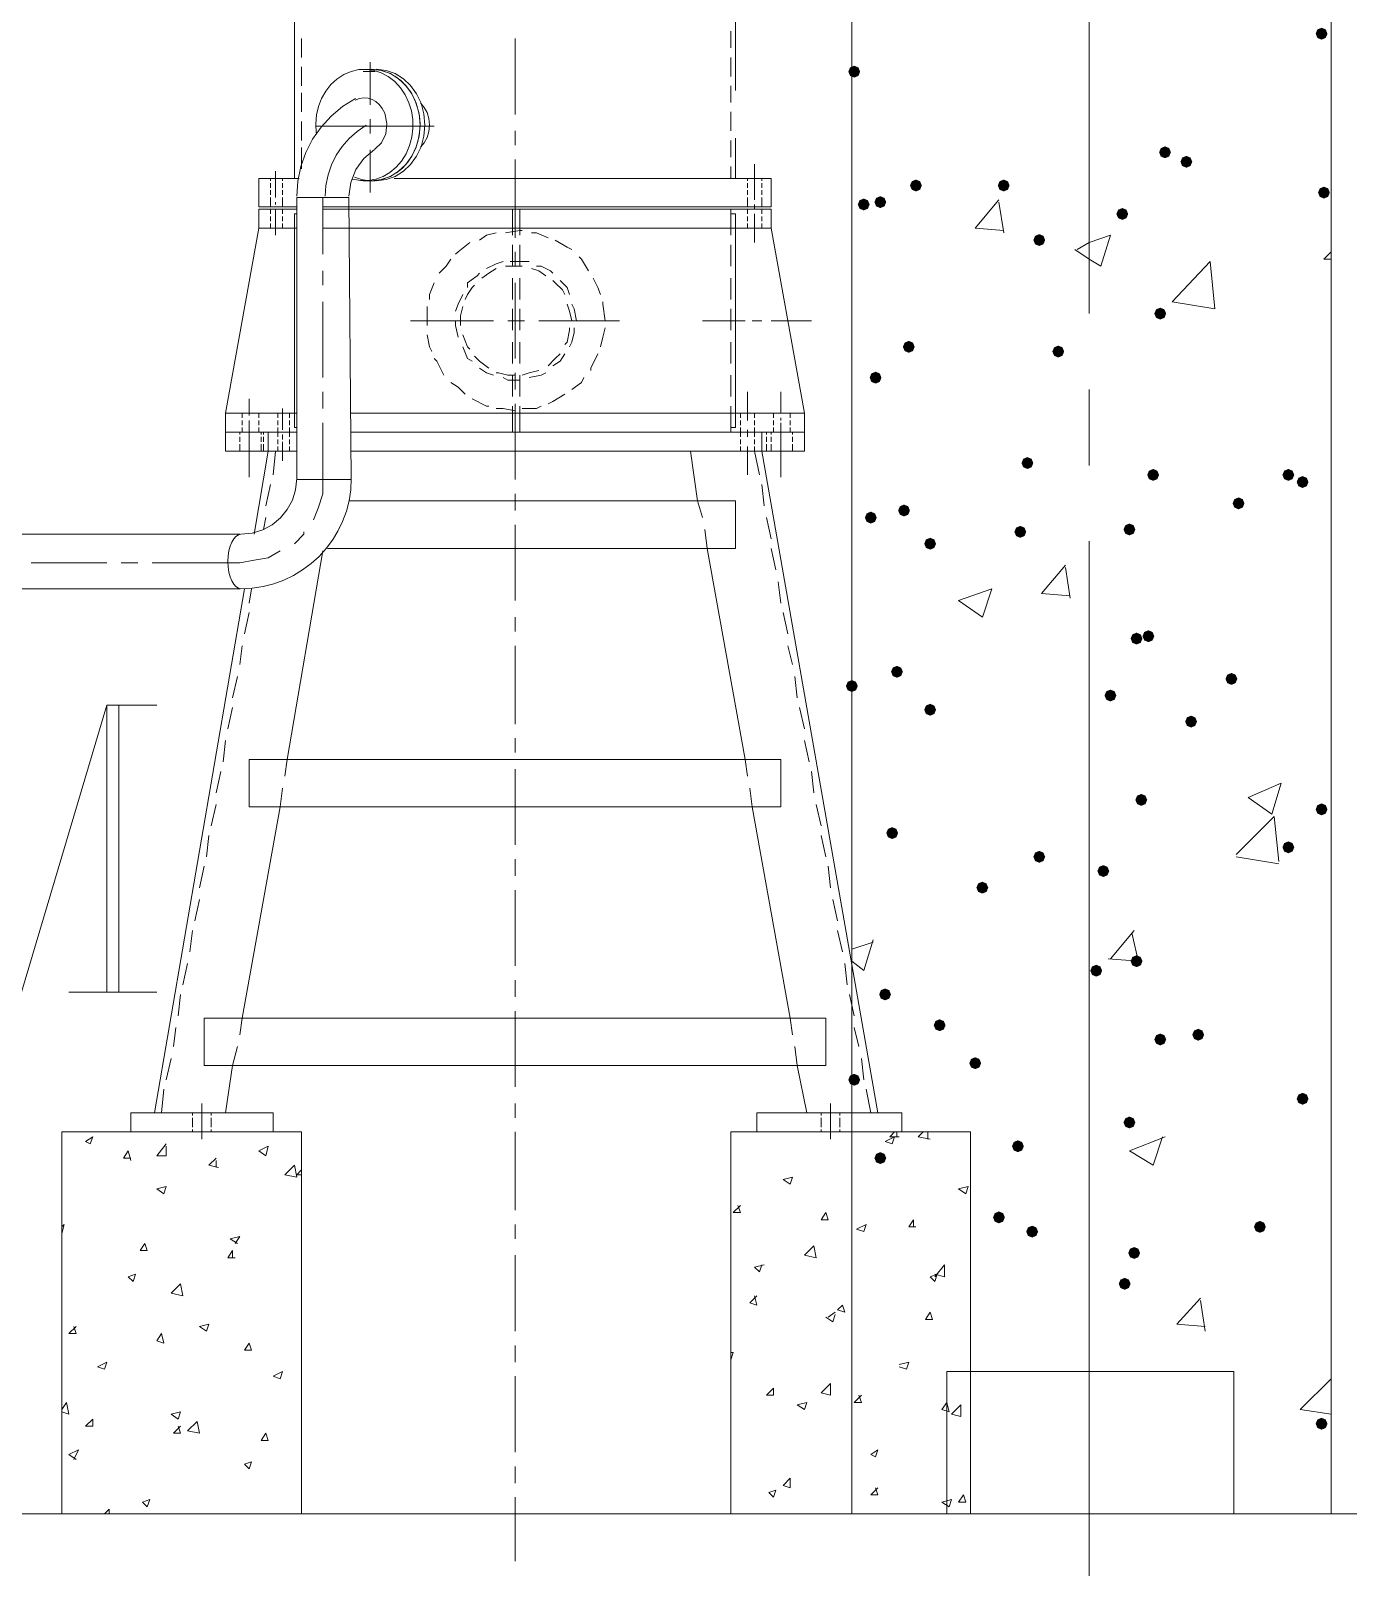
# Model space of a CAD drawing. Header units: millimetres. Extents: x 29 to 95071, y 20 to 67221.
# Drawn here: x 8192 to 10945, y 26545 to 29755 of the extents above; entities that cross this region are included whole.
import ezdxf

# ---------------------------------------------------------------- set-up
doc = ezdxf.new("R2010")
doc.units = ezdxf.units.MM

msp = doc.modelspace()

# ---------------------------------------------------------------- hatches: boundary and pattern name
h = msp.add_hatch(color=7)
h.dxf.hatch_style = 2
h.paths.add_polyline_path([(10888.9, 29736.7), (10880.1, 29740.3), (10876.5, 29749.1), (10880.1, 29757.9), (10888.9, 29761.5), (10897.6, 29757.9), (10901.3, 29749.1), (10897.6, 29740.3)])
h = msp.add_hatch(color=7)
h.dxf.hatch_style = 2
h.paths.add_polyline_path([(9912.4, 29657.4), (9903.7, 29661), (9900.1, 29669.8), (9903.7, 29678.5), (9912.4, 29682.2), (9921.2, 29678.5), (9924.8, 29669.8), (9921.2, 29661)])
h = msp.add_hatch(color=7)
h.dxf.hatch_style = 2
h.paths.add_polyline_path([(10561.8, 29488.9), (10553, 29492.5), (10549.4, 29501.3), (10553, 29510), (10561.8, 29513.7), (10570.5, 29510), (10574.1, 29501.3), (10570.5, 29492.5)])
h = msp.add_hatch(color=7)
h.dxf.hatch_style = 2
h.paths.add_polyline_path([(10606.4, 29469.1), (10597.6, 29472.7), (10594, 29481.4), (10597.6, 29490.2), (10606.4, 29493.8), (10615.1, 29490.2), (10618.8, 29481.4), (10615.1, 29472.7)])
h = msp.add_hatch(color=7)
h.dxf.hatch_style = 2
h.paths.add_polyline_path([(10041.3, 29419.5), (10032.6, 29423.1), (10028.9, 29431.9), (10032.6, 29440.6), (10041.3, 29444.3), (10050.1, 29440.6), (10053.7, 29431.9), (10050.1, 29423.1)])
h = msp.add_hatch(color=7)
h.dxf.hatch_style = 2
h.paths.add_polyline_path([(10224.7, 29419.5), (10216, 29423.1), (10212.3, 29431.9), (10216, 29440.6), (10224.7, 29444.3), (10233.5, 29440.6), (10237.1, 29431.9), (10233.5, 29423.1)])
h = msp.add_hatch(color=7)
h.dxf.hatch_style = 2
h.paths.add_polyline_path([(9967, 29384.8), (9958.2, 29388.4), (9954.6, 29397.2), (9958.2, 29405.9), (9967, 29409.6), (9975.7, 29405.9), (9979.4, 29397.2), (9975.7, 29388.4)])
h = msp.add_hatch(color=7)
h.dxf.hatch_style = 2
h.paths.add_polyline_path([(10893.8, 29404.6), (10885.1, 29408.3), (10881.4, 29417), (10885.1, 29425.8), (10893.8, 29429.4), (10902.6, 29425.8), (10906.2, 29417), (10902.6, 29408.3)])
h = msp.add_hatch(color=7)
h.dxf.hatch_style = 2
h.paths.add_polyline_path([(9932.3, 29379.8), (9923.5, 29383.5), (9919.9, 29392.2), (9923.5, 29401), (9932.3, 29404.6), (9941, 29401), (9944.7, 29392.2), (9941, 29383.5)])
h = msp.add_hatch(color=7)
h.dxf.hatch_style = 2
h.paths.add_polyline_path([(10472.5, 29360), (10463.8, 29363.7), (10460.1, 29372.4), (10463.8, 29381.2), (10472.5, 29384.8), (10481.3, 29381.2), (10484.9, 29372.4), (10481.3, 29363.7)])
h = msp.add_hatch(color=7)
h.dxf.hatch_style = 2
h.paths.add_polyline_path([(10299.1, 29305.5), (10290.3, 29309.1), (10286.7, 29317.9), (10290.3, 29326.6), (10299.1, 29330.3), (10307.8, 29326.6), (10311.4, 29317.9), (10307.8, 29309.1)])
h = msp.add_hatch(color=7)
h.dxf.hatch_style = 2
h.paths.add_polyline_path([(10551.8, 29151.8), (10543.1, 29155.5), (10539.4, 29164.2), (10543.1, 29173), (10551.8, 29176.6), (10560.6, 29173), (10564.2, 29164.2), (10560.6, 29155.5)])
h = msp.add_hatch(color=7)
h.dxf.hatch_style = 2
h.paths.add_polyline_path([(10026.4, 29082.4), (10017.7, 29086.1), (10014.1, 29094.8), (10017.7, 29103.6), (10026.4, 29107.2), (10035.2, 29103.6), (10038.8, 29094.8), (10035.2, 29086.1)])
h = msp.add_hatch(color=7)
h.dxf.hatch_style = 2
h.paths.add_polyline_path([(10338.7, 29072.5), (10330, 29076.2), (10326.3, 29084.9), (10330, 29093.7), (10338.7, 29097.3), (10347.5, 29093.7), (10351.1, 29084.9), (10347.5, 29076.2)])
h = msp.add_hatch(color=7)
h.dxf.hatch_style = 2
h.paths.add_polyline_path([(9957.1, 29018), (9948.3, 29021.6), (9944.7, 29030.4), (9948.3, 29039.2), (9957.1, 29042.8), (9965.8, 29039.2), (9969.4, 29030.4), (9965.8, 29021.6)])
h = msp.add_hatch(color=7)
h.dxf.hatch_style = 2
h.paths.add_polyline_path([(10274.3, 28839.6), (10265.5, 28843.2), (10261.9, 28852), (10265.5, 28860.7), (10274.3, 28864.4), (10283, 28860.7), (10286.7, 28852), (10283, 28843.2)])
h = msp.add_hatch(color=7)
h.dxf.hatch_style = 2
h.paths.add_polyline_path([(10537, 28814.8), (10528.2, 28818.4), (10524.6, 28827.2), (10528.2, 28835.9), (10537, 28839.6), (10545.7, 28835.9), (10549.4, 28827.2), (10545.7, 28818.4)])
h = msp.add_hatch(color=7)
h.dxf.hatch_style = 2
h.paths.add_polyline_path([(10819.5, 28814.8), (10810.7, 28818.4), (10807.1, 28827.2), (10810.7, 28835.9), (10819.5, 28839.6), (10828.2, 28835.9), (10831.9, 28827.2), (10828.2, 28818.4)])
h = msp.add_hatch(color=7)
h.dxf.hatch_style = 2
h.paths.add_polyline_path([(10849.2, 28799.9), (10840.5, 28803.6), (10836.8, 28812.3), (10840.5, 28821.1), (10849.2, 28824.7), (10858, 28821.1), (10861.6, 28812.3), (10858, 28803.6)])
h = msp.add_hatch(color=7)
h.dxf.hatch_style = 2
h.paths.add_polyline_path([(10715.4, 28755.3), (10706.7, 28759), (10703, 28767.7), (10706.7, 28776.5), (10715.4, 28780.1), (10724.2, 28776.5), (10727.8, 28767.7), (10724.2, 28759)])
h = msp.add_hatch(color=7)
h.dxf.hatch_style = 2
h.paths.add_polyline_path([(9947.1, 28725.6), (9938.4, 28729.2), (9934.7, 28738), (9938.4, 28746.7), (9947.1, 28750.4), (9955.9, 28746.7), (9959.5, 28738), (9955.9, 28729.2)])
h = msp.add_hatch(color=7)
h.dxf.hatch_style = 2
h.paths.add_polyline_path([(10016.5, 28740.4), (10007.8, 28744.1), (10004.1, 28752.8), (10007.8, 28761.6), (10016.5, 28765.2), (10025.3, 28761.6), (10028.9, 28752.8), (10025.3, 28744.1)])
h = msp.add_hatch(color=7)
h.dxf.hatch_style = 2
h.paths.add_polyline_path([(10259.4, 28695.8), (10250.6, 28699.5), (10247, 28708.2), (10250.6, 28717), (10259.4, 28720.6), (10268.2, 28717), (10271.8, 28708.2), (10268.2, 28699.5)])
h = msp.add_hatch(color=7)
h.dxf.hatch_style = 2
h.paths.add_polyline_path([(10487.4, 28700.8), (10478.7, 28704.4), (10475, 28713.2), (10478.7, 28721.9), (10487.4, 28725.6), (10496.2, 28721.9), (10499.8, 28713.2), (10496.2, 28704.4)])
h = msp.add_hatch(color=7)
h.dxf.hatch_style = 2
h.paths.add_polyline_path([(10071.1, 28671.1), (10062.3, 28674.7), (10058.7, 28683.4), (10062.3, 28692.2), (10071.1, 28695.8), (10079.8, 28692.2), (10083.4, 28683.4), (10079.8, 28674.7)])
h = msp.add_hatch(color=7)
h.dxf.hatch_style = 2
h.paths.add_polyline_path([(10502.3, 28472.8), (10493.5, 28476.4), (10489.9, 28485.2), (10493.5, 28493.9), (10502.3, 28497.6), (10511, 28493.9), (10514.7, 28485.2), (10511, 28476.4)])
h = msp.add_hatch(color=7)
h.dxf.hatch_style = 2
h.paths.add_polyline_path([(10527.1, 28477.7), (10518.3, 28481.4), (10514.7, 28490.1), (10518.3, 28498.9), (10527.1, 28502.5), (10535.8, 28498.9), (10539.4, 28490.1), (10535.8, 28481.4)])
h = msp.add_hatch(color=7)
h.dxf.hatch_style = 2
h.paths.add_polyline_path([(10001.7, 28403.4), (9992.9, 28407), (9989.3, 28415.8), (9992.9, 28424.5), (10001.7, 28428.2), (10010.4, 28424.5), (10014.1, 28415.8), (10010.4, 28407)])
h = msp.add_hatch(color=7)
h.dxf.hatch_style = 2
h.paths.add_polyline_path([(9907.5, 28373.7), (9898.7, 28377.3), (9895.1, 28386), (9898.7, 28394.8), (9907.5, 28398.4), (9916.2, 28394.8), (9919.9, 28386), (9916.2, 28377.3)])
h = msp.add_hatch(color=7)
h.dxf.hatch_style = 2
h.paths.add_polyline_path([(10700.5, 28388.5), (10691.8, 28392.2), (10688.1, 28400.9), (10691.8, 28409.7), (10700.5, 28413.3), (10709.3, 28409.7), (10712.9, 28400.9), (10709.3, 28392.2)])
h = msp.add_hatch(color=7)
h.dxf.hatch_style = 2
h.paths.add_polyline_path([(10447.7, 28353.8), (10439, 28357.5), (10435.4, 28366.2), (10439, 28375), (10447.7, 28378.6), (10456.5, 28375), (10460.1, 28366.2), (10456.5, 28357.5)])
h = msp.add_hatch(color=7)
h.dxf.hatch_style = 2
h.paths.add_polyline_path([(10071.1, 28324.1), (10062.3, 28327.7), (10058.7, 28336.5), (10062.3, 28345.2), (10071.1, 28348.9), (10079.8, 28345.2), (10083.4, 28336.5), (10079.8, 28327.7)])
h = msp.add_hatch(color=7)
h.dxf.hatch_style = 2
h.paths.add_polyline_path([(10616.3, 28299.3), (10607.5, 28303), (10603.9, 28311.7), (10607.5, 28320.5), (10616.3, 28324.1), (10625, 28320.5), (10628.7, 28311.7), (10625, 28303)])
h = msp.add_hatch(color=7)
h.dxf.hatch_style = 2
h.paths.add_polyline_path([(10512.2, 28135.7), (10503.4, 28139.4), (10499.8, 28148.1), (10503.4, 28156.9), (10512.2, 28160.5), (10520.9, 28156.9), (10524.6, 28148.1), (10520.9, 28139.4)])
h = msp.add_hatch(color=7)
h.dxf.hatch_style = 2
h.paths.add_polyline_path([(10888.9, 28115.9), (10880.1, 28119.6), (10876.5, 28128.3), (10880.1, 28137.1), (10888.9, 28140.7), (10897.6, 28137.1), (10901.3, 28128.3), (10897.6, 28119.6)])
h = msp.add_hatch(color=7)
h.dxf.hatch_style = 2
h.paths.add_polyline_path([(9991.7, 28066.4), (9983, 28070), (9979.4, 28078.7), (9983, 28087.5), (9991.7, 28091.1), (10000.5, 28087.5), (10004.1, 28078.7), (10000.5, 28070)])
h = msp.add_hatch(color=7)
h.dxf.hatch_style = 2
h.paths.add_polyline_path([(10819.5, 28036.6), (10810.7, 28040.3), (10807.1, 28049), (10810.7, 28057.8), (10819.5, 28061.4), (10828.2, 28057.8), (10831.9, 28049), (10828.2, 28040.3)])
h = msp.add_hatch(color=7)
h.dxf.hatch_style = 2
h.paths.add_polyline_path([(10299.1, 28016.8), (10290.3, 28020.4), (10286.7, 28029.2), (10290.3, 28037.9), (10299.1, 28041.6), (10307.8, 28037.9), (10311.4, 28029.2), (10307.8, 28020.4)])
h = msp.add_hatch(color=7)
h.dxf.hatch_style = 2
h.paths.add_polyline_path([(10432.9, 27987), (10424.1, 27990.7), (10420.5, 27999.4), (10424.1, 28008.2), (10432.9, 28011.8), (10441.6, 28008.2), (10445.3, 27999.4), (10441.6, 27990.7)])
h = msp.add_hatch(color=7)
h.dxf.hatch_style = 2
h.paths.add_polyline_path([(10180.1, 27952.4), (10171.3, 27956), (10167.7, 27964.7), (10171.3, 27973.5), (10180.1, 27977.1), (10188.8, 27973.5), (10192.5, 27964.7), (10188.8, 27956)])
h = msp.add_hatch(color=7)
h.dxf.hatch_style = 2
h.paths.add_polyline_path([(10502.3, 27798.7), (10493.5, 27802.3), (10489.9, 27811.1), (10493.5, 27819.8), (10502.3, 27823.5), (10511, 27819.8), (10514.7, 27811.1), (10511, 27802.3)])
h = msp.add_hatch(color=7)
h.dxf.hatch_style = 2
h.paths.add_polyline_path([(10418, 27778.9), (10409.3, 27782.5), (10405.6, 27791.3), (10409.3, 27800), (10418, 27803.7), (10426.8, 27800), (10430.4, 27791.3), (10426.8, 27782.5)])
h = msp.add_hatch(color=7)
h.dxf.hatch_style = 2
h.paths.add_polyline_path([(9976.9, 27729.3), (9968.1, 27732.9), (9964.5, 27741.7), (9968.1, 27750.5), (9976.9, 27754.1), (9985.6, 27750.5), (9989.3, 27741.7), (9985.6, 27732.9)])
h = msp.add_hatch(color=7)
h.dxf.hatch_style = 2
h.paths.add_polyline_path([(10090.9, 27664.9), (10082.1, 27668.5), (10078.5, 27677.3), (10082.1, 27686), (10090.9, 27689.7), (10099.6, 27686), (10103.3, 27677.3), (10099.6, 27668.5)])
h = msp.add_hatch(color=7)
h.dxf.hatch_style = 2
h.paths.add_polyline_path([(10551.8, 27635.1), (10543.1, 27638.8), (10539.4, 27647.5), (10543.1, 27656.3), (10551.8, 27659.9), (10560.6, 27656.3), (10564.2, 27647.5), (10560.6, 27638.8)])
h = msp.add_hatch(color=7)
h.dxf.hatch_style = 2
h.paths.add_polyline_path([(10631.1, 27645), (10622.4, 27648.7), (10618.8, 27657.4), (10622.4, 27666.2), (10631.1, 27669.8), (10639.9, 27666.2), (10643.5, 27657.4), (10639.9, 27648.7)])
h = msp.add_hatch(color=7)
h.dxf.hatch_style = 2
h.paths.add_polyline_path([(10165.2, 27585.6), (10156.5, 27589.2), (10152.8, 27598), (10156.5, 27606.7), (10165.2, 27610.4), (10174, 27606.7), (10177.6, 27598), (10174, 27589.2)])
h = msp.add_hatch(color=7)
h.dxf.hatch_style = 2
h.paths.add_polyline_path([(9912.4, 27550.9), (9903.7, 27554.5), (9900.1, 27563.3), (9903.7, 27572), (9912.4, 27575.7), (9921.2, 27572), (9924.8, 27563.3), (9921.2, 27554.5)])
h = msp.add_hatch(color=7)
h.dxf.hatch_style = 2
h.paths.add_polyline_path([(10849.2, 27511.2), (10840.5, 27514.9), (10836.8, 27523.6), (10840.5, 27532.4), (10849.2, 27536), (10858, 27532.4), (10861.6, 27523.6), (10858, 27514.9)])
h = msp.add_hatch(color=7)
h.dxf.hatch_style = 2
h.paths.add_polyline_path([(10487.4, 27461.7), (10478.7, 27465.3), (10475, 27474), (10478.7, 27482.8), (10487.4, 27486.4), (10496.2, 27482.8), (10499.8, 27474), (10496.2, 27465.3)])
h = msp.add_hatch(color=7)
h.dxf.hatch_style = 2
h.paths.add_polyline_path([(10254.4, 27412.1), (10245.7, 27415.7), (10242.1, 27424.5), (10245.7, 27433.2), (10254.4, 27436.9), (10263.2, 27433.2), (10266.8, 27424.5), (10263.2, 27415.7)])
h = msp.add_hatch(color=7)
h.dxf.hatch_style = 2
h.paths.add_polyline_path([(9967, 27387.3), (9958.2, 27390.9), (9954.6, 27399.7), (9958.2, 27408.4), (9967, 27412.1), (9975.7, 27408.4), (9979.4, 27399.7), (9975.7, 27390.9)])
h = msp.add_hatch(color=7)
h.dxf.hatch_style = 2
h.paths.add_polyline_path([(10214.8, 27263.4), (10206, 27267), (10202.4, 27275.8), (10206, 27284.5), (10214.8, 27288.2), (10223.5, 27284.5), (10227.2, 27275.8), (10223.5, 27267)])
h = msp.add_hatch(color=7)
h.dxf.hatch_style = 2
h.paths.add_polyline_path([(10284.2, 27233.7), (10275.4, 27237.3), (10271.8, 27246), (10275.4, 27254.8), (10284.2, 27258.4), (10292.9, 27254.8), (10296.6, 27246), (10292.9, 27237.3)])
h = msp.add_hatch(color=7)
h.dxf.hatch_style = 2
h.paths.add_polyline_path([(10760, 27243.6), (10751.3, 27247.2), (10747.6, 27256), (10751.3, 27264.7), (10760, 27268.3), (10768.8, 27264.7), (10772.4, 27256), (10768.8, 27247.2)])
h = msp.add_hatch(color=7)
h.dxf.hatch_style = 2
h.paths.add_polyline_path([(10497.3, 27189), (10488.6, 27192.7), (10484.9, 27201.4), (10488.6, 27210.2), (10497.3, 27213.8), (10506.1, 27210.2), (10509.7, 27201.4), (10506.1, 27192.7)])
h = msp.add_hatch(color=7)
h.dxf.hatch_style = 2
h.paths.add_polyline_path([(10477.5, 27124.6), (10468.7, 27128.2), (10465.1, 27137), (10468.7, 27145.8), (10477.5, 27149.4), (10486.2, 27145.8), (10489.9, 27137), (10486.2, 27128.2)])
h = msp.add_hatch(color=7)
h.dxf.hatch_style = 2
h.paths.add_polyline_path([(10888.9, 26832.2), (10880.1, 26835.8), (10876.5, 26844.6), (10880.1, 26853.3), (10888.9, 26857), (10897.6, 26853.3), (10901.3, 26844.6), (10897.6, 26835.8)])

# ---------------------------------------------------------------- linework, layer by layer
at = {"color": 7, "lineweight": 0}
for points in [[(9907.5, 26656.2), (9907.5, 32653.6)], [(10908.7, 26656.2), (10908.7, 32653.6)], [(9664.6, 29630.1), (9664.6, 31305.5)], [(8742.7, 31275.7), (8742.7, 29555.8), (8742.7, 29446.7)], [(10403.1, 29164.2), (10403.1, 29962.2)], [(8757.6, 29739.2), (8757.6, 29699.5)], [(9203.7, 29580.6), (9203.7, 29739.2)], [(9654.7, 29754.1), (9654.7, 29719.4)], [(9654.7, 29699.5), (9654.7, 29659.9)], [(8757.6, 29679.7), (8757.6, 29640.1)], [(8864.5, 29445.2), (8880.8, 29442.2), (8897, 29442.2), (8912.8, 29445.1), (8928, 29450.7), (8942.2, 29459.1), (8955.1, 29469.9), (8966.5, 29483), (8976.1, 29498.4), (8983.4, 29515.4), (8988.1, 29533.2), (8990.3, 29551.3), (8990, 29569.6), (8987.3, 29587.6), (8982, 29604.9), (8974.4, 29621.3), (8964.4, 29636.3), (8952.3, 29649.3), (8938.9, 29659.7), (8924.4, 29667.4), (8909.1, 29672.4), (8893.3, 29674.6), (8877.3, 29674), (8861.4, 29670.4), (8845.9, 29663.8), (8831.6, 29654.4), (8819, 29642.8), (8808.3, 29629.1), (8799.6, 29613.8), (8793.1, 29597.2), (8789, 29579.4), (8787.3, 29561), (8788.3, 29542.1)], [(8868.4, 29449.1), (8883.3, 29444.2), (8898.4, 29442), (8913.5, 29442.3), (8928.3, 29445.2), (8942.5, 29450.6), (8956, 29458.3), (8968.4, 29468.4), (8979.6, 29480.7), (8989, 29494.8), (8996.3, 29510.1), (9001.5, 29526.4), (9004.5, 29543.2), (9005.4, 29560.4), (9004, 29577.6), (9000.3, 29594.5), (8994.4, 29610.9), (8986.4, 29626.1), (8976.6, 29639.5), (8965.3, 29651), (8952.7, 29660.3), (8939.1, 29667.5), (8924.6, 29672.3), (8909.5, 29674.6), (8894, 29674.2)], [(8886.4, 29669.8), (8901.3, 29669.8)], [(8901.3, 29689.6), (8901.3, 29600.4)], [(8901.3, 29669.8), (8911.2, 29669.8)], [(8903.8, 29441.8), (8924.3, 29444.2), (8943.3, 29450.9), (8960.6, 29461.7), (8975.6, 29475.9), (8988, 29493.1), (8997.4, 29512.9), (9003.3, 29534.8), (9005.4, 29558.3), (9003.3, 29581.7), (8997.4, 29603.6), (8988, 29623.4), (8975.6, 29640.6), (8960.6, 29654.9), (8943.3, 29665.6), (8924.3, 29672.4), (8903.8, 29674.8)], [(8913.7, 29441.8), (8934.2, 29444.2), (8953.3, 29450.9), (8970.5, 29461.7), (8985.5, 29475.9), (8998, 29493.1), (9007.3, 29512.9), (9013.2, 29534.8), (9015.3, 29558.3), (9013.2, 29581.7), (9007.3, 29603.6), (8998, 29623.4), (8985.5, 29640.6), (8970.5, 29654.9), (8953.3, 29665.6), (8934.2, 29672.4), (8913.7, 29674.8)], [(9654.7, 29640.1), (9654.7, 29605.4)], [(8870.6, 29613.5), (8843.6, 29596.7), (8819.5, 29576.8), (8798.5, 29554), (8780.8, 29528.6), (8766.6, 29501.1), (8756.2, 29471.9), (8749.8, 29441.3), (8747.7, 29409.6)], [(8757.6, 29625.2), (8757.6, 29585.5)], [(8910.5, 29507.6), (8924.8, 29521.4), (8933.6, 29540.1), (8935.9, 29561.4), (8931.4, 29582.9), (8926.5, 29592.6), (8920.4, 29600.7), (8913.2, 29607.1), (8905.2, 29611.8), (8896.6, 29614.5), (8887.7, 29615.3), (8878.7, 29613.9), (8869.8, 29610.4)], [(9006, 29512.3), (9014.1, 29521.4), (9020.1, 29532.5), (9023.9, 29544.9), (9025.2, 29558.3), (9023.9, 29571.6), (9020.1, 29584.1), (9014.1, 29595.1), (9006, 29604.3)], [(8901.3, 29570.7), (8901.3, 29540.9)], [(9654.7, 29585.5), (9654.7, 29545.9)], [(8757.6, 29565.7), (8757.6, 29526.1)], [(8787.3, 29555.8), (9035.1, 29555.8)], [(8802.2, 29558.3), (8802.2, 29556.3)], [(8892.6, 29557.7), (8873.8, 29545), (8857, 29530.2), (8842.3, 29513.5), (8830, 29495.1), (8820.2, 29475.2), (8813.1, 29454.2), (8808.6, 29432.2), (8807.1, 29409.6)], [(9203.7, 29516.1), (9203.7, 29545.9)], [(8757.6, 29511.2), (8757.6, 29466.6)], [(8909.9, 29507.4), (8887.6, 29488.6), (8870.9, 29465.3), (8860.4, 29438.5), (8856.7, 29409.6)], [(8901.3, 29506.2), (8901.3, 29417)], [(9654.7, 29526.1), (9654.7, 29491.4)], [(9664.6, 29506.2), (9664.6, 29446.7), (9664.6, 29531)], [(9203.7, 29322.8), (9203.7, 29486.4)], [(9704.3, 29476.5), (9704.3, 29431.9)], [(8752.6, 29446.7), (8668.4, 29446.7), (8668.4, 29387.3), (8747.7, 29387.3)], [(8693.1, 29446.7), (8693.1, 29441.8)], [(8703, 29461.6), (8703, 29407.1)], [(8717.9, 29446.7), (8717.9, 29441.8)], [(8802.2, 29387.3), (9739, 29387.3), (9739, 29446.7), (8950.9, 29446.7)], [(8886.4, 29441.8), (8901.3, 29441.8)], [(8901.3, 29441.8), (8911.2, 29441.8)], [(9654.7, 29471.5), (9654.7, 29446.7)], [(9689.4, 29446.7), (9689.4, 29441.8)], [(9704.3, 29456.7), (9704.3, 29402.1)], [(9704.3, 29446.7), (9729.1, 29446.7)], [(9719.1, 29446.7), (9719.1, 29441.8)], [(8693.1, 29436.8), (8693.1, 29426.9)], [(8693.1, 29422), (8693.1, 29412.1)], [(8717.9, 29436.8), (8717.9, 29426.9)], [(8717.9, 29422), (8717.9, 29412.1)], [(9689.4, 29436.8), (9689.4, 29426.9)], [(9689.4, 29422), (9689.4, 29412.1)], [(9719.1, 29436.8), (9719.1, 29426.9)], [(9719.1, 29422), (9719.1, 29412.1)], [(8747.7, 29342.7), (8668.4, 29342.7), (8668.4, 29382.3), (8747.7, 29382.3)], [(8693.1, 29407.1), (8693.1, 29397.2)], [(8693.1, 29397.2), (8693.1, 29387.3)], [(8693.1, 29382.3), (8693.1, 29372.4)], [(8703, 29397.2), (8703, 29392.2)], [(8703, 29382.3), (8703, 29327.8)], [(8717.9, 29407.1), (8717.9, 29397.2)], [(8717.9, 29397.2), (8717.9, 29387.3)], [(8717.9, 29382.3), (8717.9, 29372.4)], [(8747.7, 29407.1), (8747.7, 28817.3)], [(8861.7, 28817.3), (8856.7, 29407.1), (8747.7, 29407.1)], [(8802.2, 29288.1), (8802.2, 29407.1)], [(8802.2, 29382.3), (9739, 29382.3), (9739, 29342.7), (8802.2, 29342.7)], [(9198.7, 29382.3), (9198.7, 29327.8)], [(9213.6, 29382.3), (9213.6, 29327.8)], [(9654.7, 29382.3), (9654.7, 29327.8)], [(9689.4, 29407.1), (9689.4, 29397.2)], [(9689.4, 29397.2), (9689.4, 29387.3)], [(9689.4, 29382.3), (9689.4, 29372.4)], [(9704.3, 29392.2), (9704.3, 29382.3)], [(9719.1, 29407.1), (9719.1, 29397.2)], [(9719.1, 29397.2), (9719.1, 29387.3)], [(9719.1, 29382.3), (9719.1, 29372.4)], [(10165.2, 29342.7), (10214.8, 29402.1)], [(10224.7, 29332.7), (10214.8, 29397.2)], [(8693.1, 29367.4), (8693.1, 29357.5)], [(8693.1, 29352.6), (8693.1, 29342.7)], [(8717.9, 29367.4), (8717.9, 29357.5)], [(8717.9, 29352.6), (8717.9, 29342.7)], [(8747.7, 29372.4), (8742.7, 29372.4)], [(8742.7, 29372.4), (8742.7, 28956.1), (8742.7, 28926.3), (8747.7, 28926.3)], [(9654.7, 28926.3), (9664.6, 28926.3), (9664.6, 28956.1), (9664.6, 29342.7), (9664.6, 29372.4), (9654.7, 29372.4), (9654.7, 29342.7)], [(9689.4, 29367.4), (9689.4, 29357.5)], [(9689.4, 29352.6), (9689.4, 29342.7)], [(9704.3, 29372.4), (9704.3, 29312.9)], [(9719.1, 29367.4), (9719.1, 29357.5)], [(9719.1, 29352.6), (9719.1, 29342.7)], [(8668.4, 29342.7), (8599, 28956.1)], [(9109.5, 29312.9), (9084.7, 29293.1), (9079.7, 29288.1)], [(9164, 29332.7), (9144.2, 29327.8), (9129.3, 29317.9)], [(9218.5, 29337.7), (9213.6, 29337.7), (9183.8, 29332.7)], [(9273, 29322.8), (9248.3, 29332.7), (9238.4, 29332.7)], [(9322.6, 29298.1), (9312.7, 29303), (9287.9, 29317.9)], [(9739, 29342.7), (9808.4, 28956.1)], [(10165.2, 29342.7), (10224.7, 29337.7)], [(10378.4, 29298.1), (10403.1, 29312.9), (10447.7, 29327.8)], [(10427.9, 29263.4), (10447.7, 29327.8)], [(9198.7, 29308), (9198.7, 29263.4)], [(9203.7, 29263.4), (9203.7, 29293.1)], [(9213.6, 29308), (9213.6, 29263.4)], [(9357.3, 29253.4), (9342.4, 29278.2), (9337.5, 29283.2)], [(9654.7, 29308), (9654.7, 29263.4)], [(10373.4, 29298.1), (10403.1, 29278.2), (10427.9, 29263.4)], [(10893.8, 29278.2), (10908.7, 29293.1)], [(8802.2, 29223.7), (8802.2, 29253.4)], [(9069.8, 29278.2), (9059.9, 29263.4), (9045, 29248.5)], [(9164, 29258.4), (9149.1, 29248.5), (9134.3, 29238.6)], [(9178.9, 29273.3), (9164, 29268.3), (9144.2, 29258.4)], [(9218.5, 29263.4), (9208.6, 29263.4), (9188.8, 29263.4), (9183.8, 29263.4)], [(9233.4, 29273.3), (9213.6, 29273.3), (9193.7, 29273.3)], [(9268.1, 29243.5), (9253.2, 29253.4), (9238.4, 29258.4)], [(9283, 29248.5), (9278, 29253.4), (9258.2, 29263.4), (9248.3, 29263.4)], [(10576.6, 29189), (10655.9, 29273.3)], [(10665.8, 29174.1), (10655.9, 29273.3)], [(10893.8, 29278.2), (10908.7, 29278.2)], [(9035.1, 29228.7), (9025.2, 29203.9), (9025.2, 29194)], [(9119.4, 29223.7), (9114.4, 29218.7), (9104.5, 29203.9), (9099.6, 29194)], [(9129.3, 29248.5), (9124.4, 29243.5), (9104.5, 29228.7), (9104.5, 29218.7)], [(9198.7, 29238.6), (9198.7, 29194)], [(9203.7, 29070.1), (9203.7, 29228.7)], [(9213.6, 29238.6), (9213.6, 29194)], [(9307.7, 29203.9), (9302.8, 29213.8), (9287.9, 29228.7), (9283, 29233.6)], [(9317.7, 29203.9), (9312.7, 29218.7), (9297.8, 29233.6)], [(9382.1, 29203.9), (9377.1, 29218.7), (9367.2, 29238.6)], [(9654.7, 29238.6), (9654.7, 29194)], [(8802.2, 29030.4), (8802.2, 29189)], [(9094.6, 29203.9), (9084.7, 29184.1), (9079.7, 29169.2)], [(9392, 29149.4), (9387, 29184.1), (9387, 29189)], [(10576.6, 29189), (10665.8, 29174.1)], [(9020.3, 29179.1), (9020.3, 29169.2), (9020.3, 29139.4)], [(9094.6, 29179.1), (9089.7, 29159.3), (9089.7, 29139.4)], [(9198.7, 29174.1), (9198.7, 29129.5)], [(9213.6, 29174.1), (9213.6, 29129.5)], [(9322.6, 29149.4), (9317.7, 29169.2), (9312.7, 29184.1)], [(9332.5, 29149.4), (9327.6, 29174.1), (9322.6, 29184.1)], [(9654.7, 29174.1), (9654.7, 29129.5)], [(8985.6, 29149.4), (9159, 29149.4)], [(9079.7, 29149.4), (9079.7, 29139.4), (9084.7, 29114.7)], [(9188.8, 29149.4), (9223.5, 29149.4)], [(9253.2, 29149.4), (9421.7, 29149.4)], [(9307.7, 29099.8), (9312.7, 29104.7), (9317.7, 29129.5), (9317.7, 29134.5)], [(9317.7, 29094.8), (9322.6, 29104.7), (9327.6, 29124.6), (9327.6, 29134.5)], [(9382.1, 29094.8), (9387, 29114.7), (9392, 29134.5)], [(9595.2, 29149.4), (9684.4, 29149.4)], [(9699.3, 29149.4), (9719.1, 29149.4)], [(9739, 29149.4), (9823.2, 29149.4)], [(9020.3, 29119.6), (9025.2, 29094.8), (9030.2, 29084.9)], [(9094.6, 29119.6), (9104.5, 29094.8), (9109.5, 29089.9)], [(9094.6, 29094.8), (9104.5, 29070.1), (9114.4, 29065.1)], [(9198.7, 29104.7), (9198.7, 29060.1)], [(9213.6, 29104.7), (9213.6, 29060.1)], [(9654.7, 29104.7), (9654.7, 29060.1)], [(9035.1, 29070.1), (9040.1, 29065.1), (9055, 29035.4)], [(9119.4, 29075), (9129.3, 29065.1), (9149.1, 29050.2)], [(9273, 29055.2), (9287.9, 29070.1), (9297.8, 29080)], [(9283, 29055.2), (9297.8, 29065.1), (9307.7, 29080)], [(9362.3, 29045.3), (9362.3, 29050.2), (9377.1, 29080)], [(9129.3, 29050.2), (9144.2, 29040.3), (9159, 29035.4)], [(9164, 29040.3), (9169, 29040.3), (9188.8, 29035.4), (9203.7, 29035.4)], [(9178.9, 29030.4), (9188.8, 29025.4), (9213.6, 29025.4)], [(9198.7, 29035.4), (9198.7, 28990.7)], [(9203.7, 29005.6), (9203.7, 29040.3)], [(9213.6, 29035.4), (9213.6, 28990.7)], [(9218.5, 29035.4), (9233.4, 29040.3), (9253.2, 29045.3)], [(9233.4, 29030.4), (9258.2, 29035.4), (9268.1, 29040.3)], [(9322.6, 29005.6), (9342.4, 29020.5), (9347.4, 29030.4)], [(9654.7, 29035.4), (9654.7, 28990.7)], [(8802.2, 28966), (8802.2, 29000.7)], [(9069.8, 29020.5), (9084.7, 29010.6), (9099.6, 28995.7)], [(9273, 28975.9), (9283, 28980.8), (9307.7, 28995.7)], [(9689.4, 29000.7), (9689.4, 28941.2)], [(9758.8, 29000.7), (9758.8, 28956.1)], [(10403.1, 28847), (10403.1, 29005.6)], [(8648.5, 28985.8), (8648.5, 28951.1)], [(8717.9, 28966), (8717.9, 28921.4)], [(9114.4, 28985.8), (9144.2, 28970.9), (9149.1, 28970.9)], [(9164, 28966), (9178.9, 28966), (9203.7, 28961)], [(9198.7, 28970.9), (9198.7, 28916.4)], [(9203.7, 28817.3), (9203.7, 28975.9)], [(9213.6, 28970.9), (9213.6, 28916.4)], [(9218.5, 28966), (9248.3, 28966), (9258.2, 28970.9)], [(9654.7, 28970.9), (9654.7, 28916.4)], [(8747.7, 28956.1), (8599, 28956.1), (8599, 28916.4), (8747.7, 28916.4)], [(8633.7, 28956.1), (8633.7, 28946.1)], [(8633.7, 28941.2), (8633.7, 28931.3)], [(8648.5, 28941.2), (8648.5, 28931.3)], [(8648.5, 28822.2), (8648.5, 28936.2)], [(8668.4, 28956.1), (8668.4, 28946.1)], [(8668.4, 28941.2), (8668.4, 28931.3)], [(8708, 28956.1), (8708, 28946.1)], [(8708, 28941.2), (8708, 28931.3)], [(8732.8, 28956.1), (8732.8, 28946.1)], [(8732.8, 28941.2), (8732.8, 28931.3)], [(8802.2, 28817.3), (8802.2, 28936.2)], [(8861.7, 28916.4), (9808.4, 28916.4), (9808.4, 28956.1), (8861.7, 28956.1)], [(9674.5, 28956.1), (9674.5, 28946.1)], [(9674.5, 28941.2), (9674.5, 28931.3)], [(9704.3, 28956.1), (9704.3, 28946.1)], [(9704.3, 28941.2), (9704.3, 28931.3)], [(9743.9, 28956.1), (9743.9, 28946.1)], [(9743.9, 28941.2), (9743.9, 28931.3)], [(9758.8, 28946.1), (9758.8, 28941.2)], [(9758.8, 28822.2), (9758.8, 28936.2)], [(9758.8, 28931.3), (9758.8, 28886.7)], [(9778.6, 28956.1), (9778.6, 28946.1)], [(9778.6, 28941.2), (9778.6, 28931.3)], [(8747.7, 28876.7), (8599, 28876.7), (8599, 28916.4), (8747.7, 28916.4)], [(8628.7, 28911.4), (8628.7, 28916.4)], [(8628.7, 28896.6), (8628.7, 28906.5)], [(8633.7, 28926.3), (8633.7, 28916.4)], [(8648.5, 28921.4), (8648.5, 28886.7)], [(8668.4, 28926.3), (8668.4, 28916.4)], [(8673.3, 28911.4), (8673.3, 28916.4)], [(8673.3, 28896.6), (8673.3, 28906.5)], [(8678.3, 28911.4), (8678.3, 28916.4)], [(8678.3, 28896.6), (8678.3, 28906.5)], [(8747.7, 28916.4), (8688.2, 28916.4), (8688.2, 28876.7), (8747.7, 28876.7)], [(8708, 28926.3), (8708, 28916.4)], [(8708, 28916.4), (8708, 28906.5)], [(8708, 28901.5), (8708, 28891.6)], [(8717.9, 28911.4), (8717.9, 28901.5)], [(8717.9, 28896.6), (8717.9, 28856.9)], [(8732.8, 28926.3), (8732.8, 28916.4)], [(8732.8, 28916.4), (8732.8, 28906.5)], [(8732.8, 28901.5), (8732.8, 28891.6)], [(8861.7, 28876.7), (9719.1, 28876.7), (9719.1, 28916.4), (8861.7, 28916.4)], [(8861.7, 28916.4), (9203.7, 28916.4), (9808.4, 28916.4), (9808.4, 28876.7), (9203.7, 28876.7), (8861.7, 28876.7)], [(9674.5, 28926.3), (9674.5, 28916.4)], [(9674.5, 28916.4), (9674.5, 28906.5)], [(9674.5, 28901.5), (9674.5, 28891.6)], [(9689.4, 28921.4), (9689.4, 28906.5)], [(9704.3, 28926.3), (9704.3, 28916.4)], [(9704.3, 28916.4), (9704.3, 28906.5)], [(9704.3, 28901.5), (9704.3, 28891.6)], [(9729.1, 28911.4), (9729.1, 28916.4)], [(9729.1, 28896.6), (9729.1, 28906.5)], [(9739, 28911.4), (9739, 28916.4)], [(9739, 28896.6), (9739, 28906.5)], [(9743.9, 28926.3), (9743.9, 28916.4)], [(9778.6, 28926.3), (9778.6, 28916.4)], [(9783.6, 28911.4), (9783.6, 28916.4)], [(9783.6, 28896.6), (9783.6, 28906.5)], [(8628.7, 28881.7), (8628.7, 28891.6)], [(8628.7, 28876.7), (8628.7, 28881.7)], [(8688.2, 28876.7), (8658.4, 28703.3)], [(8673.3, 28881.7), (8673.3, 28891.6)], [(8673.3, 28876.7), (8673.3, 28881.7)], [(8678.3, 28881.7), (8678.3, 28891.6)], [(8678.3, 28876.7), (8678.3, 28881.7)], [(8703, 28876.7), (8698.1, 28827.2)], [(8708, 28886.7), (8708, 28881.7)], [(8708, 28881.7), (8708, 28876.7)], [(8732.8, 28886.7), (8732.8, 28881.7)], [(8732.8, 28881.7), (8732.8, 28876.7)], [(9570.4, 28876.7), (9585.3, 28772.7)], [(9674.5, 28886.7), (9674.5, 28881.7)], [(9674.5, 28881.7), (9674.5, 28876.7)], [(9689.4, 28886.7), (9689.4, 28827.2)], [(9704.3, 28886.7), (9704.3, 28881.7)], [(9704.3, 28881.7), (9704.3, 28876.7)], [(9704.3, 28876.7), (9714.2, 28827.2)], [(9719.1, 28876.7), (9962, 27493.9)], [(9729.1, 28881.7), (9729.1, 28891.6)], [(9729.1, 28876.7), (9729.1, 28881.7)], [(9739, 28881.7), (9739, 28891.6)], [(9739, 28876.7), (9739, 28881.7)], [(9783.6, 28881.7), (9783.6, 28891.6)], [(9783.6, 28876.7), (9783.6, 28881.7)], [(8631.2, 28589.3), (8654.7, 28590.5), (8677.6, 28594), (8699.7, 28599.6), (8720.9, 28607.4), (8741, 28617.1), (8760, 28628.6), (8777.8, 28641.9), (8794.2, 28656.8), (8809, 28673.1), (8822.3, 28690.9), (8833.8, 28709.9), (8843.5, 28730), (8851.3, 28751.2), (8857, 28773.3), (8860.5, 28796.2), (8861.7, 28819.7)], [(8631.2, 28703.3), (8654.7, 28705.6), (8676.5, 28712.4), (8696.3, 28723.2), (8713.5, 28737.4), (8727.8, 28754.6), (8738.5, 28774.4), (8745.3, 28796.3), (8747.7, 28819.7)], [(8693.1, 28807.4), (8683.2, 28762.7)], [(8747.7, 28817.3), (8861.7, 28817.3)], [(8782.4, 28733), (8792.3, 28757.8), (8802.2, 28787.5), (8802.2, 28817.3)], [(9719.1, 28807.4), (9724.1, 28762.7)], [(8856.7, 28772.7), (9203.7, 28772.7), (9664.6, 28772.7), (9664.6, 28673.5), (9203.7, 28673.5), (8812.1, 28673.5)], [(9203.7, 28752.8), (9203.7, 28787.5)], [(9585.3, 28772.7), (9595.2, 28738)], [(8683.2, 28738), (8678.3, 28713.2)], [(9729.1, 28738), (9739, 28693.4)], [(7875.3, 28703.3), (8628.7, 28703.3)], [(8631.2, 28703.3), (8625.7, 28702.1), (8620.6, 28698.8), (8615.9, 28693.5), (8611.9, 28686.6), (8608.6, 28678.1), (8606.1, 28668.5), (8604.5, 28657.8), (8603.9, 28646.3), (8604.5, 28634.8), (8606.1, 28624.1), (8608.6, 28614.4), (8611.9, 28606), (8615.9, 28599), (8620.6, 28593.7), (8625.7, 28590.4), (8631.2, 28589.3)], [(8742.7, 28683.4), (8762.5, 28703.3), (8762.5, 28708.2)], [(9203.7, 28564.5), (9203.7, 28723.1)], [(9600.2, 28713.2), (9605.1, 28673.5)], [(9605.1, 28673.5), (9684.4, 28232.4)], [(9739, 28673.5), (9748.9, 28628.9)], [(10403.1, 27895.4), (10403.1, 28688.4)], [(8192.5, 28643.8), (8351.1, 28643.8)], [(8380.9, 28643.8), (8415.6, 28643.8)], [(8445.3, 28643.8), (8628.7, 28643.8)], [(8628.7, 28643.8), (8658.4, 28648.7), (8688.2, 28653.7), (8713, 28668.6)], [(8802.2, 28668.6), (8727.8, 28232.4)], [(10304, 28579.4), (10353.6, 28638.8)], [(10363.5, 28569.4), (10353.6, 28633.9)], [(7875.3, 28589.3), (8628.7, 28589.3)], [(8638.6, 28589.3), (8450.3, 27493.9)], [(8653.5, 28589.3), (8648.5, 28559.5)], [(9753.8, 28604.1), (9758.8, 28559.5)], [(10130.5, 28564.5), (10199.9, 28589.3)], [(10180.1, 28529.8), (10199.9, 28589.3)], [(10304, 28579.4), (10363.5, 28574.4)], [(10130.5, 28564.5), (10180.1, 28529.8)], [(8648.5, 28539.7), (8638.6, 28495.1)], [(9203.7, 28500.1), (9203.7, 28529.8)], [(9763.7, 28539.7), (9773.7, 28495.1)], [(8633.7, 28470.3), (8628.7, 28430.7)], [(9203.7, 28306.7), (9203.7, 28470.3)], [(9773.7, 28470.3), (9783.6, 28430.7)], [(8623.7, 28405.9), (8613.8, 28361.3)], [(9788.5, 28405.9), (9793.5, 28361.3)], [(7989.3, 28346.4), (8172.7, 27746.7), (8351.1, 28346.4), (8351.1, 27746.7)], [(8351.1, 28346.4), (8455.2, 28346.4)], [(8375.9, 28346.4), (8375.9, 27746.7)], [(8613.8, 28341.4), (8603.9, 28296.8)], [(9798.4, 28341.4), (9808.4, 28296.8)], [(8599, 28272), (8594, 28227.4)], [(9203.7, 28247.3), (9203.7, 28277)], [(9808.4, 28272), (9818.3, 28227.4)], [(8727.8, 28232.4), (8722.9, 28197.7)], [(9684.4, 28232.4), (9689.4, 28197.7)], [(10403.1, 28242.3), (10403.1, 23583.2)], [(8589, 28207.6), (8579.1, 28163)], [(9203.7, 28054), (9203.7, 28212.6)], [(9823.2, 28207.6), (9828.2, 28163)], [(10403.1, 28192.7), (10403.1, 23583.2)], [(8717.9, 28172.9), (8713, 28133.3)], [(9694.4, 28172.9), (9699.3, 28133.3)], [(10735.2, 28153.1), (10804.6, 28182.8)], [(10784.8, 28118.4), (10804.6, 28182.8)], [(8579.1, 28138.2), (8569.2, 28093.6)], [(8713, 28133.3), (8633.7, 27692.1)], [(9699.3, 28133.3), (9778.6, 27692.1)], [(9833.1, 28138.2), (9843.1, 28093.6)], [(10735.2, 28153.1), (10784.8, 28118.4)], [(10710.4, 28034.1), (10789.8, 28113.4)], [(10799.7, 28019.3), (10789.8, 28113.4)], [(8564.3, 28073.8), (8559.3, 28029.2)], [(9843.1, 28073.8), (9853, 28029.2)], [(10710.4, 28029.2), (10799.7, 28014.3)], [(8554.4, 28009.4), (8544.4, 27964.7)], [(9203.7, 27989.5), (9203.7, 28024.2)], [(9857.9, 28009.4), (9862.9, 27964.7)], [(8544.4, 27940), (8534.5, 27895.4)], [(9203.7, 27801.2), (9203.7, 27959.8)], [(9867.8, 27940), (9877.7, 27895.4)], [(8529.6, 27875.5), (8524.6, 27830.9)], [(9877.7, 27875.5), (9887.7, 27830.9)], [(10447.7, 27816), (10497.3, 27875.5)], [(10507.2, 27806.1), (10492.4, 27870.6)], [(9907.5, 27835.9), (9952.1, 27850.7)], [(9932.3, 27791.3), (9952.1, 27855.7)], [(8519.7, 27806.1), (8509.7, 27761.5)], [(9892.6, 27806.1), (9897.6, 27761.5)], [(9907.5, 27811.1), (9932.3, 27791.3)], [(10442.8, 27816), (10507.2, 27811.1)], [(8271.8, 27746.7), (8455.2, 27746.7)], [(8504.8, 27741.7), (8499.8, 27697.1)], [(9203.7, 27736.7), (9203.7, 27771.4)], [(9902.5, 27741.7), (9912.4, 27697.1)], [(10403.1, 27578.1), (10403.1, 27736.7)], [(8633.7, 27692.1), (8628.7, 27657.4)], [(9203.7, 27548.4), (9203.7, 27707)], [(9778.6, 27692.1), (9783.6, 27657.4)], [(8494.9, 27672.3), (8489.9, 27632.7)], [(9912.4, 27672.3), (9922.4, 27632.7)], [(8623.7, 27632.7), (8613.8, 27593)], [(9788.5, 27632.7), (9793.5, 27593)], [(8485, 27607.9), (8475, 27563.3)], [(8613.8, 27593), (8599, 27493.9)], [(9793.5, 27593), (9813.3, 27493.9)], [(9927.3, 27607.9), (9932.3, 27563.3)], [(8470.1, 27543.4), (8465.1, 27493.9)], [(9937.2, 27543.4), (9947.1, 27493.9)], [(8400.7, 27454.2), (8400.7, 27493.9), (8698.1, 27493.9), (8698.1, 27454.2)], [(8529.6, 27488.9), (8529.6, 27493.9)], [(8529.6, 27474), (8529.6, 27484)], [(8549.4, 27439.3), (8549.4, 27513.7)], [(8569.2, 27488.9), (8569.2, 27493.9)], [(8569.2, 27474), (8569.2, 27484)], [(9203.7, 27484), (9203.7, 27513.7)], [(10011.6, 27454.2), (10011.6, 27493.9), (9709.2, 27493.9), (9709.2, 27454.2)], [(9843.1, 27488.9), (9843.1, 27493.9)], [(9843.1, 27474), (9843.1, 27484)], [(9862.9, 27439.3), (9862.9, 27513.7)], [(9882.7, 27488.9), (9882.7, 27493.9)], [(9882.7, 27474), (9882.7, 27484)], [(8257, 26656.2), (8257, 27454.2), (8757.6, 27454.2), (8757.6, 26656.2)], [(8529.6, 27464.1), (8529.6, 27474)], [(8529.6, 27454.2), (8529.6, 27459.2)], [(8569.2, 27464.1), (8569.2, 27474)], [(8569.2, 27454.2), (8569.2, 27459.2)], [(9203.7, 27290.7), (9203.7, 27454.2)], [(10155.3, 26656.2), (10155.3, 27454.2), (9654.7, 27454.2), (9654.7, 26656.2)], [(9843.1, 27464.1), (9843.1, 27474)], [(9843.1, 27454.2), (9843.1, 27459.2)], [(9882.7, 27464.1), (9882.7, 27474)], [(9882.7, 27454.2), (9882.7, 27459.2)], [(9986.8, 27444.3), (9996.7, 27454.2)], [(10001.7, 27444.3), (10001.7, 27454.2)], [(10046.3, 27444.3), (10056.2, 27454.2)], [(10066.1, 27439.3), (10066.1, 27454.2)], [(8306.5, 27434.4), (8321.4, 27444.3)], [(8306.5, 27434.4), (8316.4, 27429.4)], [(8316.4, 27429.4), (8321.4, 27444.3)], [(8455.2, 27404.7), (8475, 27429.4)], [(8475, 27404.7), (8475, 27424.5)], [(8668.4, 27414.6), (8688.2, 27424.5)], [(8683.2, 27404.7), (8688.2, 27424.5)], [(9976.9, 27434.4), (9996.7, 27444.3)], [(9976.9, 27434.4), (9991.7, 27429.4)], [(9986.8, 27444.3), (10006.6, 27444.3)], [(9991.7, 27429.4), (9996.7, 27444.3)], [(10046.3, 27444.3), (10071.1, 27439.3)], [(10403.1, 26651.3), (10403.1, 27419.5)], [(10487.4, 27414.6), (10561.8, 27444.3)], [(10537, 27384.8), (10556.8, 27444.3)], [(8385.8, 27399.7), (8395.7, 27414.6)], [(8385.8, 27399.7), (8400.7, 27399.7)], [(8400.7, 27394.7), (8395.7, 27414.6)], [(8455.2, 27404.7), (8475, 27404.7)], [(8564.3, 27384.8), (8579.1, 27399.7)], [(8579.1, 27379.9), (8579.1, 27394.7)], [(8668.4, 27414.6), (8683.2, 27404.7)], [(10487.4, 27414.6), (10537, 27384.8)], [(8564.3, 27384.8), (8584.1, 27379.9)], [(8722.9, 27365), (8742.7, 27384.8)], [(8722.9, 27365), (8747.7, 27360)], [(8747.7, 27360), (8742.7, 27384.8)], [(8747.7, 27365), (8757.6, 27374.9)], [(8747.7, 27365), (8757.6, 27365)], [(9763.7, 27355.1), (9783.6, 27360)], [(9763.7, 27355.1), (9778.6, 27345.2)], [(9778.6, 27345.2), (9783.6, 27360)], [(8455.2, 27335.3), (8475, 27340.2)], [(8455.2, 27335.3), (8470.1, 27325.3)], [(8470.1, 27325.3), (8475, 27340.2)], [(10130.5, 27335.3), (10150.4, 27340.2)], [(10130.5, 27335.3), (10145.4, 27325.3)], [(10145.4, 27325.3), (10150.4, 27340.2)], [(9659.7, 27285.7), (9674.5, 27300.6)], [(9674.5, 27285.7), (9669.6, 27300.6)], [(8257, 27256), (8261.9, 27260.9)], [(8257, 27241.1), (8261.9, 27260.9)], [(9203.7, 27231.2), (9203.7, 27260.9)], [(9659.7, 27285.7), (9674.5, 27285.7)], [(9843.1, 27270.8), (9853, 27285.7)], [(9843.1, 27270.8), (9857.9, 27270.8)], [(9857.9, 27270.8), (9853, 27285.7)], [(9917.4, 27251), (9937.2, 27260.9)], [(9932.3, 27246), (9937.2, 27260.9)], [(10026.4, 27256), (10036.4, 27270.8)], [(10036.4, 27256), (10036.4, 27270.8)], [(8257, 27246), (8257, 27241.1)], [(8608.9, 27231.2), (8628.7, 27236.1)], [(8608.9, 27231.2), (8623.7, 27221.3)], [(8618.8, 27221.3), (8628.7, 27236.1)], [(9917.4, 27251), (9932.3, 27246)], [(10026.4, 27256), (10041.3, 27256)], [(8420.5, 27206.4), (8430.4, 27221.3)], [(8420.5, 27206.4), (8435.4, 27206.4)], [(8435.4, 27206.4), (8430.4, 27221.3)], [(8603.9, 27191.5), (8613.8, 27206.4)], [(8613.8, 27191.5), (8613.8, 27206.4)], [(9203.7, 27037.9), (9203.7, 27196.5)], [(9808.4, 27196.5), (9828.2, 27216.3)], [(9808.4, 27196.5), (9833.1, 27191.5)], [(9833.1, 27191.5), (9828.2, 27216.3)], [(8603.9, 27191.5), (8618.8, 27191.5)], [(9704.3, 27171.7), (9724.1, 27176.7)], [(9704.3, 27171.7), (9714.2, 27161.8)], [(9714.2, 27161.8), (9719.1, 27176.7)], [(10081, 27151.9), (10100.8, 27176.7)], [(10100.8, 27151.9), (10100.8, 27176.7)], [(8395.7, 27151.9), (8410.6, 27156.8)], [(8395.7, 27151.9), (8405.7, 27142)], [(8405.7, 27142), (8410.6, 27156.8)], [(8485, 27117.2), (8504.8, 27137)], [(8509.7, 27112.2), (8504.8, 27137)], [(10071.1, 27151.9), (10085.9, 27156.8)], [(10071.1, 27151.9), (10081, 27142)], [(10081, 27156.8), (10100.8, 27151.9)], [(10081, 27142), (10085.9, 27156.8)], [(8485, 27117.2), (8509.7, 27112.2)], [(9694.4, 27097.3), (9709.2, 27112.2)], [(9709.2, 27092.4), (9704.3, 27112.2)], [(10586.5, 27052.7), (10636.1, 27107.3)], [(10646, 27037.9), (10636.1, 27102.3)], [(9694.4, 27097.3), (9709.2, 27092.4)], [(9853, 27067.6), (9867.8, 27057.7)], [(9857.9, 27067.6), (9872.8, 27077.5)], [(9867.8, 27057.7), (9872.8, 27072.6)], [(9877.7, 27082.5), (9887.7, 27092.4)], [(9877.7, 27082.5), (9892.6, 27077.5)], [(9892.6, 27077.5), (9887.7, 27092.4)], [(10061.1, 27062.7), (10071.1, 27077.5)], [(10076, 27062.7), (10071.1, 27077.5)], [(8271.8, 27032.9), (8286.7, 27047.8)], [(8286.7, 27032.9), (8281.7, 27047.8)], [(8544.4, 27047.8), (8564.3, 27052.7)], [(8544.4, 27047.8), (8559.3, 27037.9)], [(8559.3, 27037.9), (8564.3, 27052.7)], [(10061.1, 27062.7), (10076, 27062.7)], [(10586.5, 27052.7), (10646, 27047.8)], [(8271.8, 27032.9), (8286.7, 27032.9)], [(8455.2, 27018), (8465.1, 27032.9)], [(8455.2, 27018), (8470.1, 27013.1)], [(8470.1, 27013.1), (8465.1, 27032.9)], [(8638.6, 26998.2), (8648.5, 27013.1)], [(8653.5, 26998.2), (8648.5, 27013.1)], [(9203.7, 26973.4), (9203.7, 27008.1)], [(8331.3, 26963.5), (8351.1, 26973.4)], [(8346.2, 26958.6), (8351.1, 26973.4)], [(8638.6, 26998.2), (8653.5, 26998.2)], [(9654.7, 26993.3), (9659.7, 26993.3)], [(9654.7, 26978.4), (9659.7, 26993.3)], [(10006.6, 26968.5), (10026.4, 26973.4)], [(10021.5, 26958.6), (10026.4, 26973.4)], [(8331.3, 26963.5), (8346.2, 26958.6)], [(8698.1, 26943.7), (8717.9, 26953.6)], [(8698.1, 26943.7), (8713, 26938.7)], [(8713, 26938.7), (8717.9, 26953.6)], [(9203.7, 26785.1), (9203.7, 26943.7)], [(10006.6, 26963.5), (10021.5, 26958.6)], [(10105.7, 26656.2), (10105.7, 26953.6), (10705.5, 26953.6)], [(10705.5, 26656.2), (10705.5, 26953.6)], [(10844.3, 26874.3), (10908.7, 26938.7)], [(9729.1, 26904), (9743.9, 26918.9)], [(9743.9, 26904), (9743.9, 26918.9)], [(9843.1, 26909), (9862.9, 26928.8)], [(9843.1, 26909), (9862.9, 26904)], [(9862.9, 26904), (9862.9, 26928.8)], [(8257, 26874.3), (8266.9, 26889.2)], [(8271.8, 26864.4), (8266.9, 26889.2)], [(9729.1, 26904), (9743.9, 26904)], [(9793.5, 26884.2), (9813.3, 26889.2)], [(9793.5, 26884.2), (9808.4, 26874.3)], [(9808.4, 26874.3), (9813.3, 26889.2)], [(9912.4, 26889.2), (9927.3, 26904)], [(9912.4, 26889.2), (9927.3, 26889.2)], [(9927.3, 26889.2), (9922.4, 26904)], [(10095.8, 26874.3), (10105.7, 26889.2)], [(10095.8, 26874.3), (10110.7, 26869.3)], [(10110.7, 26869.3), (10105.7, 26889.2)], [(10115.7, 26864.4), (10135.5, 26884.2)], [(10135.5, 26859.4), (10135.5, 26884.2)], [(10844.3, 26874.3), (10908.7, 26864.4)], [(8257, 26869.3), (8271.8, 26864.4)], [(8306.5, 26839.6), (8321.4, 26854.5)], [(8321.4, 26839.6), (8321.4, 26854.5)], [(8485, 26864.4), (8504.8, 26869.3)], [(8485, 26864.4), (8499.8, 26854.5)], [(8499.8, 26854.5), (8504.8, 26869.3)], [(8519.7, 26829.7), (8539.5, 26849.5)], [(8544.4, 26824.7), (8539.5, 26849.5)], [(10115.7, 26864.4), (10135.5, 26859.4)], [(8306.5, 26839.6), (8321.4, 26839.6)], [(8489.9, 26824.7), (8504.8, 26839.6)], [(8489.9, 26824.7), (8504.8, 26824.7)], [(8504.8, 26824.7), (8499.8, 26839.6)], [(8519.7, 26829.7), (8544.4, 26824.7)], [(8673.3, 26809.9), (8683.2, 26824.7)], [(8673.3, 26809.9), (8688.2, 26809.9)], [(8688.2, 26809.9), (8683.2, 26824.7)], [(8271.8, 26780.1), (8291.7, 26790)], [(8271.8, 26780.1), (8286.7, 26770.2)], [(8281.7, 26770.2), (8291.7, 26790)], [(9947.1, 26780.1), (9962, 26790)], [(9947.1, 26780.1), (9957.1, 26775.2)], [(9957.1, 26775.2), (9962, 26790)], [(8638.6, 26760.3), (8653.5, 26765.3)], [(8638.6, 26760.3), (8648.5, 26750.4)], [(8648.5, 26750.4), (8653.5, 26765.3)], [(9203.7, 26720.7), (9203.7, 26755.3)], [(9763.7, 26715.7), (9778.6, 26730.6)], [(9763.7, 26715.7), (9778.6, 26710.7)], [(9778.6, 26710.7), (9778.6, 26730.6)], [(8425.5, 26681), (8440.4, 26686)], [(8425.5, 26681), (8435.4, 26671.1)], [(8435.4, 26671.1), (8440.4, 26686)], [(9203.7, 26557.1), (9203.7, 26690.9)], [(9734, 26700.8), (9748.9, 26705.8)], [(9734, 26700.8), (9743.9, 26690.9)], [(9743.9, 26690.9), (9748.9, 26705.8)], [(9947.1, 26695.9), (9962, 26710.7)], [(9947.1, 26695.9), (9962, 26695.9)], [(9962, 26695.9), (9957.1, 26710.7)], [(10095.8, 26681), (10115.7, 26686)], [(10095.8, 26681), (10110.7, 26671.1)], [(10110.7, 26671.1), (10115.7, 26686)], [(10130.5, 26681), (10140.4, 26695.9)], [(10130.5, 26681), (10145.4, 26681)], [(10145.4, 26681), (10140.4, 26695.9)], [(26883.6, 26656.2), (3905.1, 26656.2)], [(5253.3, 26656.2), (18021.3, 26656.2)], [(8257, 26656.2), (10155.3, 26656.2)], [(8346.2, 26656.2), (8356.1, 26666.1)], [(8356.1, 26656.2), (8356.1, 26666.1)], [(16494.7, 26656.2), (10670.8, 26656.2)]]:
    msp.add_lwpolyline(points, dxfattribs=at)
for points in [[(9203.7, 28133.3), (8648.5, 28133.3), (8648.5, 28232.4), (9203.7, 28232.4), (9758.8, 28232.4), (9758.8, 28133.3)], [(9203.7, 27593), (8554.4, 27593), (8554.4, 27692.1), (9203.7, 27692.1), (9853, 27692.1), (9853, 27593)], [(10720.4, 26656.2), (8009.1, 26656.2)]]:
    msp.add_lwpolyline(points, close=True, dxfattribs=at)

doc.saveas('drawing.dxf')
